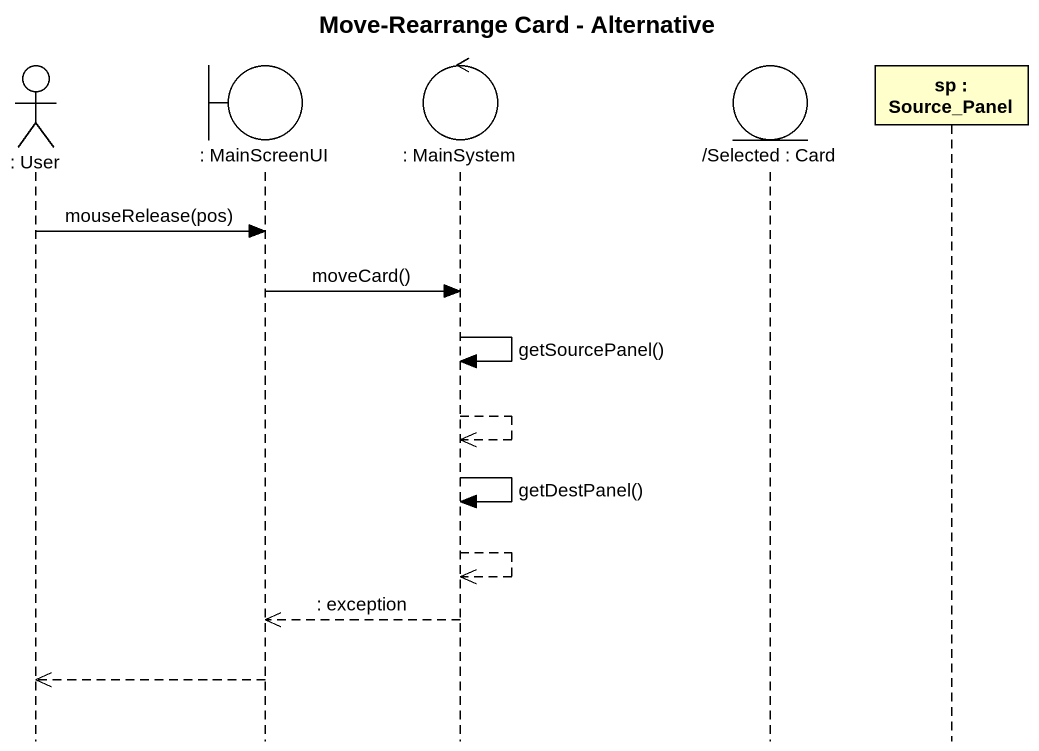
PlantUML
@startuml
title Move-Rearrange Card - Alternative
hide footbox
actor ": User" as User
boundary ": MainScreenUI" as MainScreenUI
control ": MainSystem" as MainSystem
entity "/Selected : Card" as Selected_Card
participant "sp : Source_Panel" as sp_Source_Panel

User -> MainScreenUI : mouseRelease(pos)
MainScreenUI -> MainSystem : moveCard()
MainSystem -> MainSystem : getSourcePanel()
MainSystem -->> MainSystem
MainSystem -> MainSystem : getDestPanel()
MainSystem -->> MainSystem
MainSystem -->> MainScreenUI : : exception
MainScreenUI -->> User
@enduml
